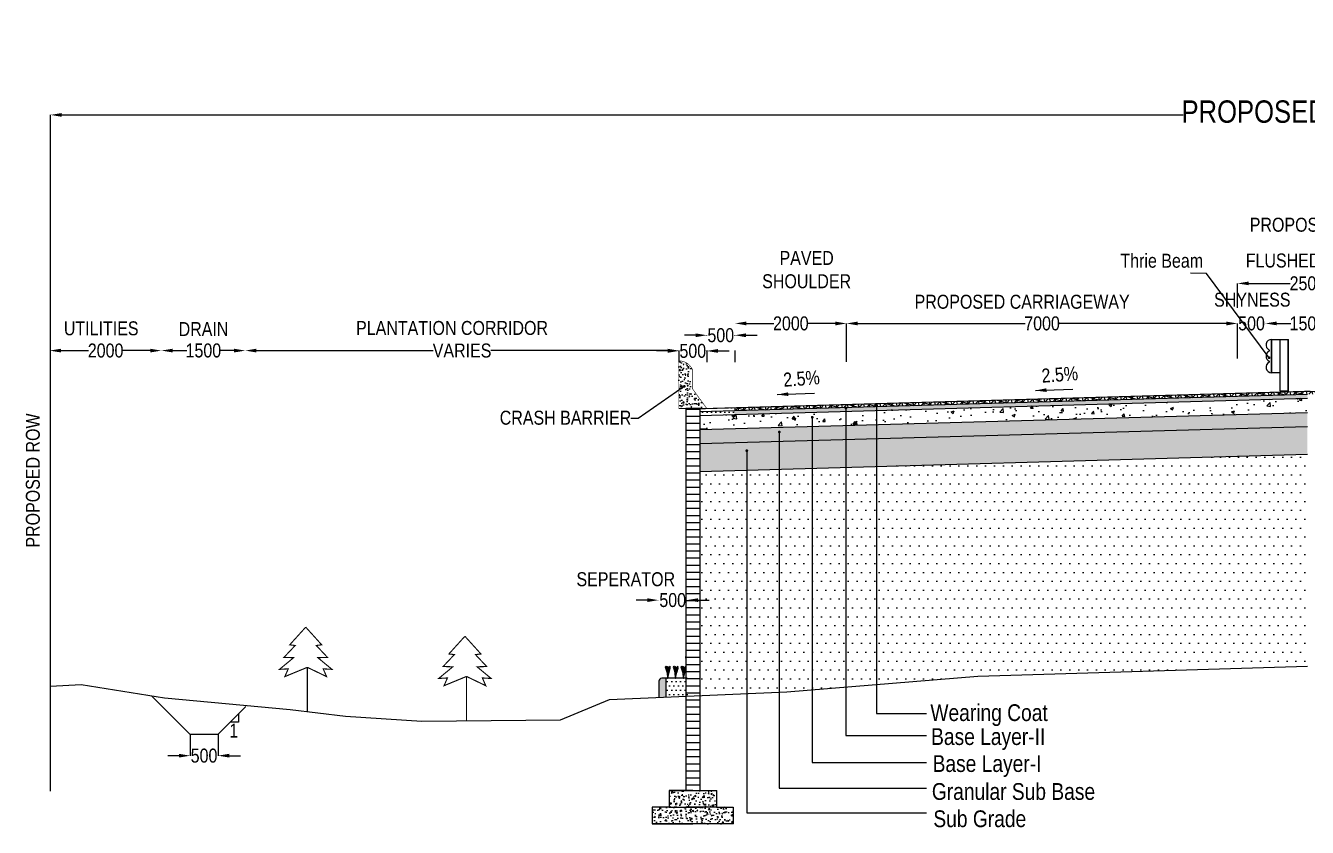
# Model space of a CAD drawing. Header units: millimetres. Extents: x 207528 to 778454, y -364692 to 101323.
# Drawn here: x 315355 to 338299, y 4948 to 19301 of the extents above; entities that cross this region are included whole.
import ezdxf

# ---------------------------------------------------------------- set-up
doc = ezdxf.new("R2010")
doc.units = ezdxf.units.MM
for name, color, linetype in [('Dim', 253, 'Continuous'), ('Dimension', 253, 'Continuous'), ('hatch', 253, 'Continuous'), ('Proposed ROW', 241, 'MNEW')]:
    doc.layers.add(name, color=color, linetype=linetype)
doc.styles.add('DIM', font='ARIALN.TTF', dxfattribs={"height": 250})
doc.styles.get("Standard").update_dxf_attribs({"font": 'arial.ttf'})
doc.styles.add('STRIP PLAN STYLE', font='ARIALN.TTF')
doc.linetypes.add('MNEW', pattern='A,26.152623,-1.048632,["PROW",Standard,S=1.75,R=0,X=0,Y=-0.975095],-7.693777,26.152623', length=61.047655)
doc.dimstyles.new('DIM', dxfattribs={"dimtxt": 250, "dimasz": 200, "dimexe": 0.18, "dimexo": 0.0625, "dimgap": 0.09, "dimtad": 0, "dimtih": 1, "dimtoh": 1, "dimdec": 0, "dimzin": 0, "dimdsep": 46, "dimtxsty": 'DIM', "dimcen": 0.09, "dimclrd": 256, "dimclrt": 7, "dimadec": 0, "dimazin": 0, "dimtfac": 1, "dimtdec": 0, "dimtofl": 0, "dimtmove": 0, "dimatfit": 3, "dimfxl": 1, "dimtolj": 1, "dimtzin": 0, "dimarcsym": 0})
doc.dimstyles.new('new', dxfattribs={"dimtxt": 150, "dimasz": 150, "dimexe": 100, "dimexo": 0.1, "dimgap": 0.09, "dimtad": 0, "dimtih": 1, "dimtoh": 1, "dimdec": 0, "dimzin": 0, "dimdsep": 46, "dimtxsty": 'DIM', "dimcen": 0.09, "dimclrd": 256, "dimclrt": 252, "dimadec": 0, "dimazin": 0, "dimtfac": 1, "dimtdec": 0, "dimtofl": 0, "dimtmove": 0, "dimatfit": 3, "dimfxl": 1, "dimtolj": 1, "dimtzin": 0, "dimlwd": -1, "dimarcsym": 0})
pattern_1 = [(45, (262451.25, -54952.48), (-67.35192, 67.35192), []), (105, (262451.25, -54952.48), (-92.004435, -24.65251), []), (165, (262451.25, -54952.48), (-24.65251, -92.004435), [])]

# ---------------------------------------------------------------- blocks, each defined once
blk = doc.blocks.new('*D65')
at = {"layer": 'Defpoints', "color": 0, "transparency": 16777216}
for p in [(330050, 13969), (337050, 13343), (330050, 13283)]:
    blk.add_point(p, dxfattribs=at)
at = {"layer": 'Dim', "color": 0, "lineweight": -2, "transparency": 16777216}
for p, q in [((330050, 13283), (330050, 13969)), ((337050, 13343), (337050, 13969))]:
    blk.add_line(p, q, dxfattribs=at)
at = {"layer": 'Dim', "lineweight": -2, "transparency": 16777216}
for p, q in [((330250, 13969), (333245, 13969)), ((336850, 13969), (333855, 13969))]:
    blk.add_line(p, q, dxfattribs=at)
at = {"layer": 'Dim', "transparency": 16777216}
for points in [[(330250, 14002), (330250, 13935), (330050, 13969)], [(336850, 14002), (336850, 13935), (337050, 13969)]]:
    blk.add_solid(points, dxfattribs=at)
at = {"layer": 'Dim', "color": 7, "transparency": 16777216, "insert": (333550, 13969), "char_height": 250, "attachment_point": 5, "style": 'DIM'}
blk.add_mtext('\\A1;7000', dxfattribs=at)
blk = doc.blocks.new('*D66')
at = {"layer": 'Defpoints', "color": 0, "transparency": 16777216}
for p in [(328056, 13970), (328056, 13970), (330050, 13969)]:
    blk.add_point(p, dxfattribs=at)
at = {"layer": 'Dim', "color": 0, "lineweight": -2, "transparency": 16777216}
for p, q in [((328056, 13969), (328056, 13969)), ((330050, 13968), (330050, 13968))]:
    blk.add_line(p, q, dxfattribs=at)
at = {"layer": 'Dim', "lineweight": -2, "transparency": 16777216}
for p, q in [((328256, 13969), (328746, 13969)), ((329850, 13969), (329361, 13969))]:
    blk.add_line(p, q, dxfattribs=at)
at = {"layer": 'Dim', "transparency": 16777216}
for points in [[(328256, 14003), (328256, 13936), (328056, 13970)], [(329850, 14002), (329850, 13935), (330050, 13969)]]:
    blk.add_solid(points, dxfattribs=at)
at = {"layer": 'Dim', "color": 7, "transparency": 16777216, "insert": (329053, 13969), "char_height": 250, "attachment_point": 5, "style": 'DIM'}
blk.add_mtext('\\A1;2000', dxfattribs=at)
blk = doc.blocks.new('*D67')
at = {"layer": 'Defpoints', "color": 0, "transparency": 16777216}
for p in [(327048, 13477), (327048, 13381), (327548, 13381)]:
    blk.add_point(p, dxfattribs=at)
at = {"layer": 'Dim', "lineweight": -2, "transparency": 16777216}
for p, q in [((326848, 13477), (326648, 13477)), ((327748, 13477), (327948, 13477))]:
    blk.add_line(p, q, dxfattribs=at)
at = {"layer": 'Dim', "color": 0, "lineweight": -2, "transparency": 16777216}
for p, q in [((327048, 13476), (327048, 13478)), ((327548, 13476), (327548, 13478))]:
    blk.add_line(p, q, dxfattribs=at)
at = {"layer": 'Dim', "transparency": 16777216}
for points in [[(326848, 13511), (326848, 13444), (327048, 13477)], [(327748, 13511), (327748, 13444), (327548, 13477)]]:
    blk.add_solid(points, dxfattribs=at)
at = {"layer": 'Dim', "color": 7, "transparency": 16777216, "insert": (327298, 13477), "char_height": 250, "attachment_point": 5, "style": 'DIM'}
blk.add_mtext('\\A1;500', dxfattribs=at)
blk = doc.blocks.new('*D77')
at = {"layer": 'Defpoints', "color": 0, "transparency": 16777216}
for p in [(327548, 13758), (327548, 13484), (328050, 13484)]:
    blk.add_point(p, dxfattribs=at)
at = {"layer": 'Dim', "lineweight": -2, "transparency": 16777216}
for p, q in [((327348, 13758), (327148, 13758)), ((328250, 13758), (328450, 13758))]:
    blk.add_line(p, q, dxfattribs=at)
at = {"layer": 'Dim', "color": 0, "lineweight": -2, "transparency": 16777216}
for p, q in [((327548, 13756), (327548, 13758)), ((328050, 13756), (328050, 13758))]:
    blk.add_line(p, q, dxfattribs=at)
at = {"layer": 'Dim', "transparency": 16777216}
for points in [[(327348, 13791), (327348, 13724), (327548, 13758)], [(328250, 13791), (328250, 13724), (328050, 13758)]]:
    blk.add_solid(points, dxfattribs=at)
at = {"layer": 'Dim', "color": 7, "transparency": 16777216, "insert": (327799, 13758), "char_height": 250, "attachment_point": 5, "style": 'DIM'}
blk.add_mtext('\\A1;500', dxfattribs=at)
blk = doc.blocks.new('*D68')
at = {"layer": 'Defpoints', "color": 0, "transparency": 16777216}
for p in [(339550, 14686), (337050, 14251), (339550, 14251)]:
    blk.add_point(p, dxfattribs=at)
at = {"layer": 'Dim', "color": 0, "lineweight": -2, "transparency": 16777216}
for p, q in [((337050, 14251), (337050, 14686)), ((339550, 14251), (339550, 14686))]:
    blk.add_line(p, q, dxfattribs=at)
at = {"layer": 'Dim', "lineweight": -2, "transparency": 16777216}
for p, q in [((337250, 14686), (337993, 14686)), ((339350, 14686), (338608, 14686))]:
    blk.add_line(p, q, dxfattribs=at)
at = {"layer": 'Dim', "transparency": 16777216}
for points in [[(337250, 14719), (337250, 14653), (337050, 14686)], [(339350, 14719), (339350, 14653), (339550, 14686)]]:
    blk.add_solid(points, dxfattribs=at)
at = {"layer": 'Dim', "color": 7, "transparency": 16777216, "insert": (338300, 14686), "char_height": 250, "attachment_point": 5, "style": 'DIM'}
blk.add_mtext('\\A1;2500', dxfattribs=at)
blk = doc.blocks.new('EF')
for points in [[(1904820, 49581), (1904820, 50181)], [(1904820, 49781), (1904820, 50181)], [(1904820, 50181), (1905120, 50181)], [(1904825, 49581), (1904825, 50181)], [(1904825, 49781), (1904825, 50181)], [(1904970, 49251), (1904970, 50181)], [(1904975, 49251), (1904975, 50181)], [(1905115, 49251), (1905115, 50181)], [(1905120, 49251), (1905120, 50181)], [(1904970, 49581), (1904820, 49581)], [(1905120, 49251), (1904970, 49251)]]:
    blk.add_lwpolyline(points)
for centre, radius, start, end in [((1904820, 50081), 100, 90, 245.38), ((1904820, 49881), 100, 114.62, 245.38), ((1904774, 49981), 10, 294.62, 65.38), ((1904774, 49781), 10, 294.62, 65.38), ((1904820, 49681), 100, 114.62, 270)]:
    blk.add_arc(centre, radius, start, end)
blk = doc.blocks.new('*D73')
at = {"layer": 'Defpoints', "color": 0, "transparency": 16777216}
for p in [(337050, 13969), (337050, 13782), (337550, 13782)]:
    blk.add_point(p, dxfattribs=at)
at = {"layer": 'Dim', "lineweight": -2, "transparency": 16777216}
for p, q in [((336850, 13969), (336650, 13969)), ((337750, 13969), (337950, 13969))]:
    blk.add_line(p, q, dxfattribs=at)
at = {"layer": 'Dim', "color": 0, "lineweight": -2, "transparency": 16777216}
for p, q in [((337050, 13968), (337050, 13969)), ((337550, 13968), (337550, 13969))]:
    blk.add_line(p, q, dxfattribs=at)
at = {"layer": 'Dim', "transparency": 16777216}
for points in [[(336850, 14002), (336850, 13936), (337050, 13969)], [(337750, 14002), (337750, 13936), (337550, 13969)]]:
    blk.add_solid(points, dxfattribs=at)
at = {"layer": 'Dim', "color": 7, "transparency": 16777216, "insert": (337300, 13969), "char_height": 250, "attachment_point": 5, "style": 'DIM'}
blk.add_mtext('\\A1;500', dxfattribs=at)
blk = doc.blocks.new('*D74')
at = {"layer": 'Defpoints', "color": 0, "transparency": 16777216}
for p in [(337550, 13970), (337550, 13783), (339050, 13782)]:
    blk.add_point(p, dxfattribs=at)
at = {"layer": 'Dim', "color": 0, "lineweight": -2, "transparency": 16777216}
for p, q in [((337550, 13969), (337550, 13970)), ((339050, 13968), (339050, 13969))]:
    blk.add_line(p, q, dxfattribs=at)
at = {"layer": 'Dim', "lineweight": -2, "transparency": 16777216}
for p, q in [((337750, 13970), (338004, 13970)), ((338850, 13969), (338597, 13969))]:
    blk.add_line(p, q, dxfattribs=at)
at = {"layer": 'Dim', "transparency": 16777216}
for points in [[(337750, 14003), (337750, 13936), (337550, 13970)], [(338850, 14002), (338850, 13936), (339050, 13969)]]:
    blk.add_solid(points, dxfattribs=at)
at = {"layer": 'Dim', "color": 7, "transparency": 16777216, "insert": (338300, 13969), "char_height": 250, "attachment_point": 5, "style": 'DIM'}
blk.add_mtext('\\A1;1500', dxfattribs=at)
blk = doc.blocks.new('*D75')
at = {"layer": 'Defpoints', "color": 0, "transparency": 16777216}
for p in [(327193, 9016), (326683, 8668), (327193, 8668)]:
    blk.add_point(p, dxfattribs=at)
at = {"layer": 'Dim', "lineweight": -2, "transparency": 16777216}
for p, q in [((326483, 9016), (326283, 9016)), ((327393, 9016), (327593, 9016))]:
    blk.add_line(p, q, dxfattribs=at)
at = {"layer": 'Dim', "color": 0, "lineweight": -2, "transparency": 16777216}
for p, q in [((326683, 9014), (326683, 9016)), ((327193, 9014), (327193, 9016))]:
    blk.add_line(p, q, dxfattribs=at)
at = {"layer": 'Dim', "transparency": 16777216}
for points in [[(326483, 9049), (326483, 8982), (326683, 9016)], [(327393, 9049), (327393, 8982), (327193, 9016)]]:
    blk.add_solid(points, dxfattribs=at)
at = {"layer": 'Dim', "color": 7, "transparency": 16777216, "insert": (326938, 9016), "char_height": 250, "attachment_point": 5, "style": 'DIM'}
blk.add_mtext('\\A1;500', dxfattribs=at)
blk = doc.blocks.new('*D79')
at = {"layer": 'Defpoints', "color": 0, "transparency": 16777216}
for p in [(360800, 17702), (360800, 17437), (315800, 17435)]:
    blk.add_point(p, dxfattribs=at)
at = {"layer": 'Dim', "color": 0, "lineweight": -2, "transparency": 16777216}
for p, q in [((315800, 17435), (315800, 17703)), ((360800, 17438), (360800, 17703))]:
    blk.add_line(p, q, dxfattribs=at)
at = {"layer": 'Dim', "lineweight": -2, "transparency": 16777216}
for p, q in [((316000, 17702), (336078, 17702)), ((360600, 17702), (343424, 17702))]:
    blk.add_line(p, q, dxfattribs=at)
at = {"layer": 'Dim', "transparency": 16777216}
for points in [[(316000, 17736), (316000, 17669), (315800, 17702)], [(360600, 17736), (360600, 17669), (360800, 17702)]]:
    blk.add_solid(points, dxfattribs=at)
at = {"layer": 'Dim', "color": 7, "transparency": 16777216, "insert": (339751, 17702), "char_height": 400, "attachment_point": 5, "style": 'STRIP PLAN STYLE'}
blk.add_mtext('\\A1;PROPOSED RIGHT OF WAY (45m)', dxfattribs=at)
blk = doc.blocks.new('*D92')
at = {"layer": 'Defpoints', "color": 0, "transparency": 16777216}
for p in [(318299, 6613), (318799, 6613), (318799, 6231)]:
    blk.add_point(p, dxfattribs=at)
at = {"layer": 'Dim', "color": 0, "lineweight": -2, "transparency": 16777216}
for p, q in [((318299, 6613), (318299, 6231)), ((318799, 6613), (318799, 6231))]:
    blk.add_line(p, q, dxfattribs=at)
at = {"layer": 'Dim', "lineweight": -2, "transparency": 16777216}
for p, q in [((318099, 6231), (317899, 6231)), ((318999, 6231), (319199, 6231))]:
    blk.add_line(p, q, dxfattribs=at)
at = {"layer": 'Dim', "transparency": 16777216}
for points in [[(318099, 6265), (318099, 6198), (318299, 6231)], [(318999, 6265), (318999, 6198), (318799, 6231)]]:
    blk.add_solid(points, dxfattribs=at)
at = {"layer": 'Dim', "color": 7, "transparency": 16777216, "insert": (318549, 6231), "char_height": 250, "attachment_point": 5, "style": 'DIM'}
blk.add_mtext('\\A1;500', dxfattribs=at)
blk = doc.blocks.new('*D91')
at = {"layer": 'Defpoints', "color": 0, "transparency": 16777216}
for p in [(317787, 13484), (317787, 13484), (319287, 13483)]:
    blk.add_point(p, dxfattribs=at)
at = {"layer": 'Dim', "color": 0, "lineweight": -2, "transparency": 16777216}
for p, q in [((317787, 13484), (317787, 13484)), ((319287, 13483), (319287, 13484))]:
    blk.add_line(p, q, dxfattribs=at)
at = {"layer": 'Dim', "lineweight": -2, "transparency": 16777216}
for p, q in [((317987, 13484), (318241, 13484)), ((319087, 13483), (318833, 13483))]:
    blk.add_line(p, q, dxfattribs=at)
at = {"layer": 'Dim', "transparency": 16777216}
for points in [[(317987, 13517), (317987, 13450), (317787, 13484)], [(319087, 13517), (319087, 13450), (319287, 13483)]]:
    blk.add_solid(points, dxfattribs=at)
at = {"layer": 'Dim', "color": 7, "transparency": 16777216, "insert": (318537, 13484), "char_height": 250, "attachment_point": 5, "style": 'DIM'}
blk.add_mtext('\\A1;1500', dxfattribs=at)
blk = doc.blocks.new('*D93')
at = {"layer": 'Defpoints', "color": 0, "transparency": 16777216}
for p in [(315787, 13540), (317787, 13539), (315787, 13483)]:
    blk.add_point(p, dxfattribs=at)
at = {"layer": 'Dimension', "color": 0, "lineweight": -2, "transparency": 16777216}
for p, q in [((315787, 13484), (315787, 13483)), ((317787, 13484), (317787, 13483))]:
    blk.add_line(p, q, dxfattribs=at)
at = {"layer": 'Dimension', "lineweight": -2, "transparency": 16777216}
for p, q in [((315987, 13483), (316479, 13483)), ((317587, 13483), (317094, 13483))]:
    blk.add_line(p, q, dxfattribs=at)
at = {"layer": 'Dimension', "transparency": 16777216}
for points in [[(315987, 13516), (315987, 13450), (315787, 13483)], [(317587, 13516), (317587, 13450), (317787, 13483)]]:
    blk.add_solid(points, dxfattribs=at)
at = {"layer": 'Dimension', "color": 7, "transparency": 16777216, "insert": (316787, 13483), "char_height": 250, "attachment_point": 5, "style": 'DIM'}
blk.add_mtext('\\A1;2000', dxfattribs=at)
blk = doc.blocks.new('*D95')
at = {"layer": 'Defpoints', "color": 0, "transparency": 16777216}
for p in [(319287, 13483), (319287, 13483), (327048, 13483)]:
    blk.add_point(p, dxfattribs=at)
at = {"layer": 'Dim', "color": 0, "lineweight": -2, "transparency": 16777216}
for p, q in [((319287, 13483), (319287, 13483)), ((327048, 13483), (327048, 13483))]:
    blk.add_line(p, q, dxfattribs=at)
at = {"layer": 'Dim', "lineweight": -2, "transparency": 16777216}
for p, q in [((319487, 13483), (322650, 13483)), ((326848, 13483), (323685, 13483))]:
    blk.add_line(p, q, dxfattribs=at)
at = {"layer": 'Dim', "transparency": 16777216}
for points in [[(319487, 13517), (319487, 13450), (319287, 13483)], [(326848, 13516), (326848, 13450), (327048, 13483)]]:
    blk.add_solid(points, dxfattribs=at)
at = {"layer": 'Dim', "color": 7, "transparency": 16777216, "insert": (323168, 13483), "char_height": 250, "attachment_point": 5, "style": 'DIM'}
blk.add_mtext('\\A1;VARIES', dxfattribs=at)

msp = doc.modelspace()

# ---------------------------------------------------------------- hatches: boundary and pattern name
h = msp.add_hatch()
h.set_pattern_fill('GOST_GLASS', color=41, scale=5)
h.set_pattern_definition([(45, (262451.25, -54952.48), (42.426407, -4e-15), [25, -35]), (45, (262461.857, -54952.48), (42.426407, -4e-15), [10, -50]), (45, (262451.25, -54941.873), (42.426407, -4e-15), [10, -50])])
h.paths.add_polyline_path([(338299.6, 12634.3), (338299.6, 12704.5), (328049.6, 12409.4), (328049.6, 12340.1)])
at = {"ltscale": 0.1}
h = msp.add_hatch(dxfattribs=at)
h.set_pattern_fill('LINE', color=256, scale=40, style=0)
h.set_pattern_definition([(0, (265196.15, 90669.6), (0, 127), [])])
h.paths.add_polyline_path([(327423.1, 12445.3), (327173.1, 12445.3), (327173.1, 7061.5), (327423.1, 7100.4)])
h.paths.add_polyline_path([(327423.1, 7100.4), (327173.1, 7061.5), (327173.1, 5610.9), (327423.1, 5610.9)])
h = msp.add_hatch(color=256)
h.dxf.hatch_style = 1
h.paths.add_polyline_path([(326691.7, 7566.7, -0.4142136), (326741.7, 7616.7), (326815, 7616.7), (326815, 7280.9), (326691.7, 7277.8)])
at = {"layer": 'Dim'}
h = msp.add_hatch(dxfattribs=at)
h.set_pattern_fill('AR-CONC', color=256)
h.set_pattern_definition([(50, (263196.02, 90632.1), (182.18467, -15.93909), [19.05, -209.55]), (355, (263196.02, 90632.1), (-35.24342, 191.05685), [15.24, -167.6406]), (100.45144, (263211.2, 90630.77), (146.94125, 175.11775), [16.19, -178.09024]), (46.1842, (263196.02, 90682.9), (271.07904, -42.04233), [28.575, -314.325]), (96.63556, (263218.6, 90679.4), (237.4041, 247.4261), [24.285, -267.1356]), (351.18415, (263196.02, 90682.9), (237.4041, 247.4261), [22.86, -251.4597]), (21, (263221.42, 90670.2), (151.6144, -102.2652), [19.05, -209.55]), (326, (263221.42, 90670.2), (61.80203, 184.18797), [15.24, -167.64]), (71.45144, (263234.06, 90661.68), (213.41642, 81.92277), [16.19, -178.08994]), (37.5, (263196.02, 90632.1), (3.088603, 84.55504), [0, -165.608, 0, -170.18, 0, -168.275]), (7.5, (263196.02, 90632.1), (66.81966, 100.180575), [0, -97.028, 0, -161.798, 0, -64.135]), (327.5, (263139.38, 90632.1), (135.590595, -5.728744), [0, -63.5, 0, -198.12, 0, -262.89]), (317.5, (263113.98, 90632.1), (148.12918, 25.42649), [0, -82.55, 0, -131.572, 0, -186.69])])
h.paths.add_polyline_path([(327291.1, 13143.8), (327284.5, 13157.4), (327264.9, 13189.5), (327247.8, 13210.9), (327223.4, 13235.2), (327183.6, 13263.7), (327150.6, 13280), (327117.9, 13290.9), (327079.6, 13298), (327048.1, 13299.5), (327048.1, 13241.4), (327048.1, 12445.3), (327549.5, 12457.9), (327290.7, 12801.8)])
h = msp.add_hatch(dxfattribs=at)
h.set_pattern_fill('AR-CONC', color=256, scale=3)
h.set_pattern_definition([(50, (262451.25, 26550.4), (546.554, -47.8173), [57.15, -628.65]), (355, (262451.25, 26550.4), (-105.7303, 573.1705), [45.72, -502.9218]), (100.45144, (262496.8, 26546.4), (440.8237, 525.3533), [48.57, -534.2707]), (46.1842, (262451.25, 26702.8), (813.237, -126.127), [85.725, -942.975]), (96.6356, (262519, 26692.3), (712.212, 742.278), [72.855, -801.407]), (351.1842, (262451.25, 26702.8), (712.212, 742.278), [68.58, -754.379]), (21, (262527.45, 26664.7), (454.8432, -306.7956), [57.15, -628.65]), (326, (262527.45, 26664.7), (185.406, 552.564), [45.72, -502.92]), (71.45144, (262565.35, 26639.1), (640.2493, 245.7683), [48.57, -534.27]), (37.5, (262451.25, 26550.38), (9.2658, 253.6651), [0, -496.824, 0, -510.54, 0, -504.825]), (7.5, (262451.25, 26550.38), (200.459, 300.5417), [0, -291.084, 0, -485.394, 0, -192.405]), (327.5, (262281.32, 26550.38), (406.7718, -17.18623), [0, -190.5, 0, -594.36, 0, -788.67]), (317.5, (262205.12, 26550.38), (444.3875, 76.2795), [0, -247.65, 0, -394.716, 0, -560.07])])
h.paths.add_polyline_path([(338299.6, 12634.3), (327423.1, 12322.1), (327423.1, 12150.4), (327423.1, 12075.2), (338299, 12376.8)])
at = {"layer": 'hatch'}
h = msp.add_hatch(dxfattribs=at)
h.set_pattern_fill('NET3', color=256, scale=30, angle=45)
h.set_pattern_definition(pattern_1)
h.paths.add_polyline_path([(338298.9, 12704.6), (338300.3, 12754.4), (328049.6, 12459.7), (328049.6, 12409.4)])
h = msp.add_hatch(dxfattribs=at)
h.set_pattern_fill('NET3', color=256, scale=30, angle=45)
h.set_pattern_definition(pattern_1)
h.paths.add_polyline_path([(338300.3, 12704.6), (338298.9, 12754.4), (348549.6, 12459.7), (348549.6, 12409.4)])
h = msp.add_hatch(dxfattribs=at)
h.set_pattern_fill('DOTS', scale=50)
h.set_pattern_definition([(0, (263696.15, 26586.22), (39.6875, 79.375), [0, -79.375])])
h.paths.add_polyline_path([(328049.6, 12459.4), (327173.4, 12445.3), (327423.1, 12439.3), (327423.1, 12310.6), (328050.2, 12340.2)])
h = msp.add_hatch(dxfattribs=at)
h.set_pattern_fill('GRAVEL', color=11, scale=25)
h.set_pattern_definition([(228.01279, (262908.45, 27185.38), (-5080, -5715), [85.4304, -8457.621]), (184.96974, (262851.3, 27121.881), (7619.999997, 635.000036), [146.601, -14513.5122]), (132.510447, (262705.25, 27109.18), (6350.000003, -6984.999998), [103.3704, -10233.6807]), (267.27369, (262457.6, 26950.43), (635.000001, 12700), [133.501, -13216.6094]), (292.833654, (262451.25, 26817.08), (-3175, 7620), [130.9084, -12959.952]), (357.27369, (262502.05, 26696.43), (-12700, 635.000001), [133.501, -13216.6094]), (37.69424, (262635.4, 26690.081), (-8254.9999996, -6350.0000005), [176.5484, -17478.279]), (72.25533, (262775.1, 26798.031), (4445.000001, 13969.9999996), [166.68, -16501.314]), (121.429566, (262825.9, 26956.78), (-5080.000001, 8255), [133.9532, -13261.3864]), (175.23636, (262756.05, 27071.08), (6985, -635), [152.9283, -7493.484]), (222.397438, (262603.65, 27083.781), (-7620, -6985), [197.7695, -19579.193]), (138.814075, (263086.25, 26944.08), (-4445, 3810), [67.501, -6682.6415]), (171.469234, (263035.45, 26988.53), (8255, -1269.999999), [128.4205, -12713.6597]), (225, (262908.45, 27007.6), (-9e-14, -635), [89.8023, -808.2233]), (203.19859, (262864, 27083.78), (3175, 1270), [48.3603, -4787.6556]), (291.80141, (262819.55, 27064.73), (-635, 1905), [68.3914, -3351.188]), (30.96376, (262844.95, 27001.23), (1905, 1270), [111.08, -3591.5745]), (161.56505, (262940.2, 27058.38), (1270, -635), [80.322, -1927.7245]), (16.38954, (262451.25, 27064.73), (6350, 1905), [112.522, -11139.7067]), (70.346176, (262559.2, 27096.48), (-2540, -6985), [94.3997, -9345.554]), (293.19859, (262940.2, 27185.38), (-1270, 3175), [96.72, -4739.296]), (343.61046, (262978.3, 27096.48), (-6350, 1905), [112.522, -11139.7067]), (339.44395, (262451.25, 26671.03), (-3175, 1270), [108.509, -5316.9336]), (294.77514, (262552.85, 26632.93), (-3175.000004, 6984.999998), [90.918, -9000.8983]), (66.80141, (262946.55, 26550.38), (1270, 3175), [96.72, -4739.296]), (17.354025, (262984.65, 26639.28), (-8255, -2540), [106.4457, -10538.094]), (69.44395, (262635.4, 26550.38), (-1270, -3175), [54.2544, -5371.188]), (101.30993, (262908.45, 26550.38), (-635, 2540), [32.3787, -3205.4987]), (165.96376, (262902.1, 26582.13), (1905, -635), [130.9084, -2487.2636]), (186.009006, (262775.1, 26613.88), (6350, 635), [121.3167, -12010.341]), (303.69007, (262844.95, 26944.08), (-635, 1270), [91.581, -2197.944]), (353.157227, (262895.75, 26867.881), (10795, -1269.9999994), [159.889, -15829.0023]), (60.9454, (263054.5, 26848.83), (-2540, -4445), [65.377, -6472.348]), (90, (263086.25, 26906), (-635, 635), [38.1, -596.9]), (120.25644, (262762.4, 26632.93), (2540, -4445), [88.2167, -8733.485]), (48.01279, (262717.95, 26709.13), (5080, 5715), [170.8607, -8372.1905]), (0, (262832.25, 26836.1), (635, 635), [165.1, -469.9]), (325.304846, (262997.35, 26836.13), (6350.000002, -4444.999997), [100.4024, -9939.829]), (254.0546, (263079.9, 26778.98), (-635, -2540), [92.4573, -4530.4125]), (207.645975, (263054.5, 26690.081), (-12065, -6349.999999), [150.5363, -14903.116]), (175.42608, (262921.15, 26620.231), (-8255, 635), [159.2574, -15766.4616])])
h.paths.add_polyline_path([(338299, 12126.7), (338299, 12376.8), (327423.1, 12075.2), (327423.1, 11955.4), (327423.1, 11821.1)])
h = msp.add_hatch(dxfattribs=at)
h.set_pattern_fill('DOTS', color=25, scale=50)
h.set_pattern_definition([(0, (262451.25, 26550.38), (39.6875, 79.375), [0, -79.375])])
h.paths.add_polyline_path([(338299, 12126.7), (327423.1, 11821.1), (327423.1, 11321), (338299, 11626.5)])
h = msp.add_hatch(dxfattribs=at)
h.set_pattern_fill('DOTS', scale=100)
h.set_pattern_definition([(0, (262451.25, 90633.76), (79.375, 158.75), [0, -158.75])])
h.paths.add_polyline_path([(338299, 11626.5), (327423.1, 11321), (327423.1, 7308.3), (326911.5, 7286.7), (328980.6, 7374.3), (332397.8, 7657.3), (338299, 7831.7)])
h = msp.add_hatch(dxfattribs=at)
h.set_pattern_fill('DOTS', color=25, scale=50)
h.set_pattern_definition([(0, (-990743.52, 101938.88), (39.6875, 79.375), [0, -79.375])])
h.paths.add_polyline_path([(326815, 7280.9), (327200.3, 7290.7), (327200.3, 7616.7), (326815, 7616.7)])
h = msp.add_hatch(dxfattribs=at)
h.set_pattern_fill('AR-CONC', color=256, angle=90)
h.set_pattern_definition([(140, (265571.15, 90669.6), (15.93909, 182.18467), [19.05, -209.55]), (85, (265571.15, 90669.6), (-191.05685, -35.24342), [15.24, -167.6406]), (190.45144, (265572.48, 90684.78), (-175.11775, 146.94125), [16.19, -178.09024]), (136.1842, (265520.35, 90669.6), (42.04233, 271.07904), [28.575, -314.325]), (186.63556, (265523.85, 90692.2), (-247.4261, 237.40413), [24.285, -267.1356]), (81.18415, (265520.35, 90669.6), (-247.4261, 237.4041), [22.86, -251.4597]), (111, (265533.05, 90695), (102.2652, 151.6144), [19.05, -209.55]), (56, (265533.05, 90695), (-184.18797, 61.80203), [15.24, -167.64]), (161.45145, (265541.57, 90707.64), (-81.92277, 213.41642), [16.19, -178.08994]), (127.5, (265571.15, 90669.6), (-84.55504, 3.088603), [0, -165.608, 0, -170.18, 0, -168.275]), (97.5, (265571.15, 90669.6), (-100.180575, 66.81966), [0, -97.028, 0, -161.798, 0, -64.135]), (57.5, (265571.15, 90612.96), (5.728744, 135.590595), [0, -63.5, 0, -198.12, 0, -262.89]), (47.5, (265571.15, 90587.56), (-25.42649, 148.12918), [0, -82.55, 0, -131.572, 0, -186.69])])
h.paths.add_polyline_path([(327723.1, 5610.9), (326873.1, 5610.9), (326873.1, 5310.9), (327298.1, 5310.9), (327423.1, 5310.9), (327723.1, 5310.9)])
h.paths.add_polyline_path([(328023.1, 5310.9), (327723.1, 5310.9), (327423.1, 5310.9), (327298.1, 5310.9), (326873.1, 5310.9), (326573.1, 5310.9), (326573.1, 5010.9), (328023.1, 5010.9)])

# ---------------------------------------------------------------- linework, layer by layer
for p, q in [((327173.1, 12445.3), (327173.1, 5610.9)), ((327423.1, 12445.3), (327423.1, 5610.9)), ((327423.1, 11321), (338299, 11626.5)), ((327200.3, 7616.7), (326741.7, 7616.7)), ((326691.7, 7566.7), (326691.7, 7277.8))]:
    msp.add_line(p, q)
at = {"const_width": 10}
msp.add_lwpolyline([(327291.1, 13143.8, 0.2994805), (327048.1, 13299.5), (327048.1, 12445.3), (327549.8, 12445.4), (327290.7, 12801.8), (327291.1, 13143.8), (327284.5, 13157.4), (327264.9, 13189.5), (327247.8, 13210.9), (327223.4, 13235.2), (327183.6, 13263.7), (327150.6, 13280), (327117.9, 13290.9), (327079.6, 13298), (327048.1, 13299.5)], format="xyb", dxfattribs=at)
at = {"const_width": 20}
for points in [[(338299.6, 12754.4), (327423.1, 12441.7)], [(338299.6, 12754.4), (349176.1, 12441.7)], [(327548.1, 12445.3), (327048.1, 12445.3)], [(317608.7, 7304.2), (318298.6, 6612.9)], [(319298.6, 7112.9), (318798.6, 6612.9)], [(318798.6, 6612.9), (318298.6, 6612.9)]]:
    msp.add_lwpolyline(points, dxfattribs=at)
for points in [[(327423.1, 12391.3), (338299.6, 12704.5)], [(327423.1, 12322.1), (338299.6, 12634.3)], [(327423.1, 12070.9), (338299, 12376.8)], [(327423.1, 11821.1), (338299, 12126.7)], [(327548.1, 12075.2), (327423.1, 12075.2)], [(327173.1, 7978.2), (327173.1, 8007.1)], [(326815, 7616.7), (326815, 7282.6)], [(327173.1, 5610.9), (326873.1, 5610.9), (326873.1, 5310.9)], [(326873.1, 5610.9), (327723.1, 5610.9), (327723.1, 5310.9)], [(326873.1, 5310.9), (326573.1, 5310.9), (326573.1, 5010.9)], [(326873.1, 5310.9), (327298.1, 5310.9)], [(327723.1, 5310.9), (327298.1, 5310.9)], [(327298.1, 5310.9), (327423.1, 5310.9)], [(327723.1, 5310.9), (328023.1, 5310.9), (328023.1, 5010.9)], [(328023.1, 5010.9), (326573.1, 5010.9)]]:
    msp.add_lwpolyline(points)
at = {"color": 3, "linetype": 'Continuous', "const_width": 20}
for points in [[(320398, 7813), (319995.7, 7647.1), (320056.4, 7785.9), (319900.2, 7777.2), (320151.9, 7985.4), (319979.4, 7990.7), (320180.4, 8203.8), (320082.9, 8215.9), (320369.3, 8532.5)], [(320398, 7813), (320742.9, 7647.1), (320682.1, 7785.9), (320838.4, 7777.2), (320586.6, 7985.4), (320759.2, 7990.7), (320558.1, 8203.8), (320655.6, 8215.9), (320369.3, 8532.5)], [(323247.5, 7649.9), (322845.2, 7484), (322906, 7622.8), (322749.7, 7614.1), (323001.5, 7822.3), (322828.9, 7827.7), (323030, 8040.7), (322932.5, 8052.9), (323218.8, 8369.4)], [(323247.5, 7649.9), (323592.4, 7484), (323531.7, 7622.8), (323687.9, 7614.1), (323436.2, 7822.3), (323608.7, 7827.7), (323407.7, 8040.7), (323505.2, 8052.9), (323218.8, 8369.4)], [(320398, 7813), (320398, 7019.3), (320398, 7019.3)], [(323247.5, 7649.9), (323247.5, 6856.3), (323247.5, 6856.3)]]:
    msp.add_lwpolyline(points, dxfattribs=at)
at = {"color": 114, "true_color": 0x139b48}
for points in [[(326849.1, 7617.9), (326854.7, 7645.9), (326873.4, 7718.1), (326894.5, 7800.4), (326892, 7836.1), (326877.5, 7814.1), (326859, 7722.2), (326860.3, 7777.7), (326861.7, 7814.2), (326835.5, 7829.3), (326847.2, 7792.2), (326838.2, 7753.6), (326849.8, 7709.5), (326829.3, 7800.4), (326819.7, 7834.9), (326805.2, 7817.7), (326821, 7768.8), (326836.7, 7713.7), (326843.3, 7618.6), (326849.1, 7617.9)], [(326990.3, 7617.9), (326995.8, 7645.9), (327014.5, 7718.1), (327035.6, 7800.4), (327033.2, 7836.1), (327018.7, 7814.1), (327000.1, 7722.2), (327001.4, 7777.7), (327002.8, 7814.2), (326976.7, 7829.3), (326988.3, 7792.2), (326979.3, 7753.6), (326991, 7709.5), (326970.4, 7800.4), (326960.8, 7834.9), (326946.3, 7817.7), (326962.1, 7768.8), (326977.9, 7713.7), (326984.5, 7618.6), (326990.3, 7617.9)], [(327129.7, 7616.7), (327135.3, 7644.7), (327154, 7716.8), (327175.1, 7799.2), (327172.6, 7834.9), (327158.1, 7812.9), (327139.6, 7720.9), (327140.9, 7776.4), (327142.3, 7812.9), (327116.1, 7828.1), (327127.8, 7790.9), (327118.8, 7752.4), (327130.4, 7708.3), (327109.9, 7799.2), (327100.3, 7833.6), (327085.8, 7816.4), (327101.6, 7767.5), (327117.3, 7712.4), (327123.9, 7617.3), (327129.7, 7616.7)]]:
    msp.add_lwpolyline(points, dxfattribs=at)
msp.add_arc((326741.7, 7566.7), 50, 90, 180)
at = {"layer": 'Dim'}
for points in [[(327048.1, 13483.1), (327048.1, 13278.6)], [(327548.1, 13483.3), (327548.1, 13278.8)], [(327548.3, 13483.5), (327548.3, 13278.9)], [(328049.6, 13483.7), (328049.6, 13279.1)], [(328049.6, 13483.3), (328049.6, 13278.8)], [(327423.1, 12445.3), (327173.1, 12445.3)], [(328049.6, 12459.4), (328049.6, 12409.4)], [(327298.1, 5610.9), (327173.1, 5610.9)], [(327298.1, 5610.9), (327423.1, 5610.9)], [(327298.1, 5310.9), (327173.1, 5310.9)], [(326573.1, 5010.9), (327298.1, 5010.9)]]:
    msp.add_lwpolyline(points, dxfattribs=at)
msp.add_lwpolyline([(319165, 6979.3), (319165, 6829.3), (319015, 6829.3)], close=True, dxfattribs=at)
at = {"layer": 'Dimension', "linetype": 'Continuous', "ltscale": 10, "flags": 128}
msp.add_lwpolyline([(315799.6, 7474.9), (316350.1, 7508.2), (317838.7, 7266.9), (320088.6, 7056.9), (321080.8, 6936.4), (322446.7, 6849.7), (324929.1, 6870.2), (325804.1, 7239.8), (328980.6, 7374.3), (332397.8, 7657.3), (338299, 7831.7)], dxfattribs=at)
at = {"layer": 'Proposed ROW', "lineweight": -3, "ltscale": 3, "flags": 128}
msp.add_lwpolyline([(315799.6, 5594.7), (315799.6, 17437.5)], dxfattribs=at)

# ---------------------------------------------------------------- block references
msp.add_blockref('EF', (-1567159.9, -36496.5))

# ---------------------------------------------------------------- texts
at = {"layer": 'Dim', "char_height": 250, "attachment_point": 5, "style": 'DIM'}
for s, insert in [('PROPOSED C', (338222.8, 15734.7)), ('PAVED \\PSHOULDER', (329336, 14931.4)), ('FLUSHED MEDIAN', (338460.6, 15094.2)), ('PROPOSED CARRIAGEWAY', (333193.5, 14355.9)), ('SHYNESS', (337313.9, 14393.5)), ('UTILITIES', (316708.3, 13880.4)), ('DRAIN', (318539.7, 13868.7)), ('SEPERATOR', (326098.6, 9388.8)), ('1', (319080.9, 6678.7))]:
    msp.add_mtext_dynamic_manual_height_columns(s, width=5325.312, gutter_width=1250, heights=[0], dxfattribs=dict(at, insert=insert))
at = {"layer": 'Dim', "color": 7, "insert": (335692.9, 15090.7), "char_height": 250, "width": 5325.312, "attachment_point": 5, "style": 'DIM'}
msp.add_mtext('Thrie Beam', dxfattribs=at)
at = {"layer": 'Dim', "insert": (322988.2, 13886.9), "char_height": 250, "width": 5325.312, "attachment_point": 5, "style": 'DIM'}
msp.add_mtext('\\A1;PLANTATION CORRIDOR ', dxfattribs=at)
at = {"layer": 'Dim', "color": 7, "char_height": 250, "attachment_point": 5, "style": 'DIM'}
for s, insert, rotation in [('2.5%', (329243.5, 12981.4), 4.21364), ('2.5%', (333867.3, 13054.3), 4.21364), ('PROPOSED ROW', (315486, 11157.5), 90)]:
    msp.add_mtext_dynamic_manual_height_columns(s, width=5325.312, gutter_width=1250, heights=[0], dxfattribs=dict(at, insert=insert, rotation=rotation))
at = {"layer": 'Dim', "color": 7, "insert": (325019.4, 12280), "char_height": 250, "attachment_point": 5, "style": 'DIM'}
msp.add_mtext_dynamic_manual_height_columns('CRASH BARRIER', width=5325.312, gutter_width=1250, heights=[0], dxfattribs=at)
at = {"layer": 'Dimension', "color": 7, "char_height": 300, "attachment_point": 4, "style": 'DIM'}
for s, insert in [('\\A1;Wearing Coat  ', (331551, 6956.4)), ('\\A1;Base Layer-II', (331563.9, 6527.7)), ('\\A1;Base Layer-I', (331590.6, 6044.8)), ('\\A1;Granular Sub Base ', (331577.3, 5588)), ('\\A1;Sub Grade', (331604.5, 5100.1))]:
    msp.add_mtext(s, dxfattribs=dict(at, insert=insert))

# ---------------------------------------------------------------- dimensions: what is measured, and where the dimension line sits
at = {"layer": 'Dim'}
dim = msp.add_linear_dim(base=(360799.6, 17702.3), p1=(315799.6, 17435.3), p2=(360799.6, 17437.5), text='PROPOSED RIGHT OF WAY (45m)', dimstyle='DIM', override={"dimtxt": 400, "dimtxsty": 'STRIP PLAN STYLE'}, dxfattribs=at)
dim.commit()
dim.dimension.update_dxf_attribs({"geometry": '*D79', "text_midpoint": (339750.8, 17702.3), "dimtype": 160})
dim = msp.add_linear_dim(base=(339550.4, 14686.1), p1=(337050.4, 14250.8), p2=(339550.4, 14250.8), angle=0, dimstyle='DIM', dxfattribs=at)
dim.commit()
dim.dimension.update_dxf_attribs({"geometry": '*D68', "text_midpoint": (338300.4, 14686.1), "dimtype": 161})
for p1, p2, text, picture, middle in [((330050.4, 13968.5), (328055.9, 13969.5), '2000', '*D66', (329053.1, 13969)), ((327048.1, 13482.9), (319286.9, 13483.2), 'VARIES', '*D95', (323167.5, 13483.1))]:
    dim = msp.add_aligned_dim(p1=p1, p2=p2, distance=0, text=text, dimstyle='DIM', dxfattribs=at)
    dim.commit()
    dim.dimension.update_dxf_attribs({"geometry": picture, "text_midpoint": middle})
dim = msp.add_linear_dim(base=(330050.4, 13968.5), p1=(337050.4, 13343.4), p2=(330050.4, 13282.8), dimstyle='DIM', dxfattribs=at)
dim.commit()
dim.dimension.update_dxf_attribs({"geometry": '*D65', "text_midpoint": (333550.4, 13968.5)})
for p1, p2, picture, middle in [((337550.4, 13782.4), (337050.4, 13782.4), '*D73', (337300.4, 13969.1)), ((339050.4, 13782.4), (337550.4, 13783.1), '*D74', (338300.4, 13969.4))]:
    dim = msp.add_aligned_dim(p1=p1, p2=p2, distance=-186.7, dimstyle='DIM', override={"dimfxl": 1.25, "dimfxlon": 1}, dxfattribs=at)
    dim.commit()
    dim.dimension.update_dxf_attribs({"geometry": picture, "text_midpoint": middle})
dim = msp.add_aligned_dim(p1=(328049.6, 13483.7), p2=(327548.3, 13483.7), distance=-273.9, text='500', dimstyle='DIM', override={"dimfxl": 1.25, "dimfxlon": 1}, dxfattribs=at)
dim.commit()
dim.dimension.update_dxf_attribs({"geometry": '*D77', "text_midpoint": (327798.9, 13757.6)})
for p1, p2, distance, picture, middle in [((319286.9, 13483.4), (317786.9, 13483.7), 0, '*D91', (318536.9, 13483.5)), ((318298.6, 6612.9), (318798.6, 6612.9), -381.8, '*D92', (318548.6, 6231.2))]:
    dim = msp.add_aligned_dim(p1=p1, p2=p2, distance=distance, dimstyle='DIM', dxfattribs=at)
    dim.commit()
    dim.dimension.update_dxf_attribs({"geometry": picture, "text_midpoint": middle})
dim = msp.add_linear_dim(base=(327048.1, 13477.4), p1=(327548.1, 13380.8), p2=(327048.1, 13380.8), angle=180, dimstyle='DIM', override={"dimfxl": 1.25, "dimfxlon": 1}, dxfattribs=at)
dim.commit()
dim.dimension.update_dxf_attribs({"geometry": '*D67', "text_midpoint": (327298.1, 13477.4), "dimtype": 161})
dim = msp.add_linear_dim(base=(327193.1, 9015.7), p1=(326682.8, 8667.9), p2=(327193.1, 8667.9), angle=0, text='500', dimstyle='DIM', override={"dimfxl": 1.25, "dimfxlon": 1}, dxfattribs=at)
dim.commit()
dim.dimension.update_dxf_attribs({"geometry": '*D75', "text_midpoint": (326938, 9015.7), "dimtype": 161})
at = {"layer": 'Dimension'}
dim = msp.add_linear_dim(base=(315786.9, 13483.1), p1=(317786.9, 13539.3), p2=(315786.9, 13540.5), text='2000', dimstyle='DIM', override={"dimfxl": 1.25, "dimfxlon": 1}, dxfattribs=at)
dim.commit()
dim.dimension.update_dxf_attribs({"geometry": '*D93', "text_midpoint": (316786.9, 13483.1)})

# ---------------------------------------------------------------- leaders
at = {"layer": 'Dim'}
for points in [[(328806.3, 12695.3), (329475.9, 12721.4)], [(333430.1, 12768.2), (334099.6, 12794.3)]]:
    msp.add_leader(points, dimstyle='DIM', dxfattribs=at)
at = {"layer": 'Dimension'}
for points, override in [([(337614.2, 13356), (336492.7, 14863.8), (336209.7, 14869.8)], {"dimasz": 50, "dimldrblk": 'Dot'}), ([(327146.2, 12842.3), (326320, 12268.7), (326191.2, 12268.7)], {"dimasz": 50, "dimclrd": 256, "dimldrblk": 'Dot'}), ([(330039.3, 12454.4), (330039.3, 6592.1), (331482, 6592.1)], {"dimasz": 50, "dimclrd": 256, "dimldrblk": 'Dot'}), ([(330587.3, 12501.8), (330587.3, 6989.4), (331482, 6989.4)], {"dimasz": 50, "dimclrd": 256, "dimldrblk": 'Dot'}), ([(329436.1, 12289.5), (329436.1, 6111.1), (331482, 6111.1)], {"dimasz": 50, "dimclrd": 256, "dimldrblk": 'Dot'}), ([(328847, 12025.8), (328847, 5648.3), (331482, 5648.3)], {"dimasz": 50, "dimclrd": 256, "dimldrblk": 'Dot'}), ([(328264.9, 11690.5), (328264.9, 5206.3), (331482, 5206.3)], {"dimasz": 50, "dimclrd": 256, "dimldrblk": 'Dot'})]:
    msp.add_leader(points, dimstyle='new', override=override, dxfattribs=at)

doc.saveas('drawing.dxf')
